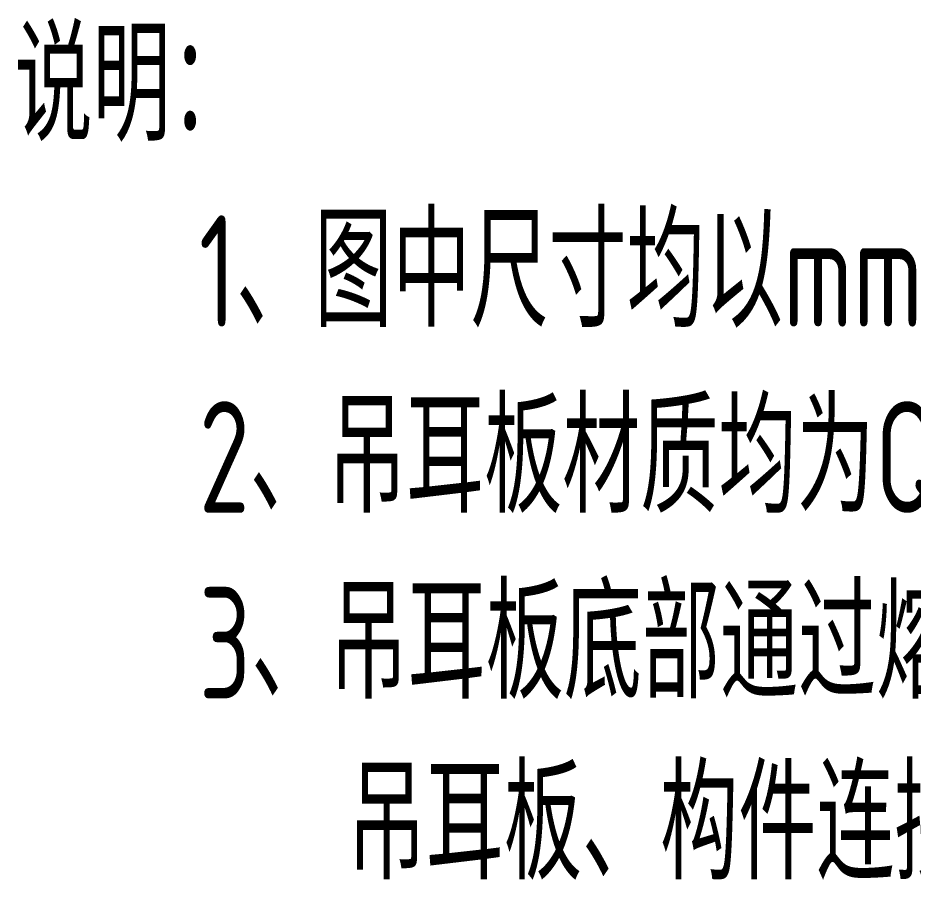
# Model space of a CAD drawing. Extents: x 0 to 128588, y -15871 to 56545.
# Drawn here: x 25723 to 29333, y -8744 to -5254 of the extents above; entities that cross this region are included whole.
import ezdxf

# ---------------------------------------------------------------- set-up
doc = ezdxf.new("R2010")
doc.units = 0
doc.header["$LTSCALE"] = 1000
doc.layers.get('0').update_dxf_attribs({"linetype": 'CONTINUOUS'})
doc.styles.add('TSSD_NORM', font='tssdeng.shx', dxfattribs={"width": 0.7, "bigfont": 'hztxt.shx'})

msp = doc.modelspace()

# ---------------------------------------------------------------- texts
at = {"style": 'TSSD_NORM', "width": 0.7}
for s, p in [('说明：', (25709, -5750.31553)), ('1、图中尺寸均以mm计；', (26453, -6500.31553)), ('2、吊耳板材质均为Q235B；', (26453, -7250.31553)), ('3、吊耳板底部通过熔透焊缝与构件连接，加劲肋通过角焊缝分别与', (26453, -8000.31553)), ('吊耳板、构件连接，焊脚尺寸不小于8mm。', (27053, -8729.31553))]:
    msp.add_text(s, height=450, dxfattribs=at).set_placement(p)

doc.saveas('drawing.dxf')
